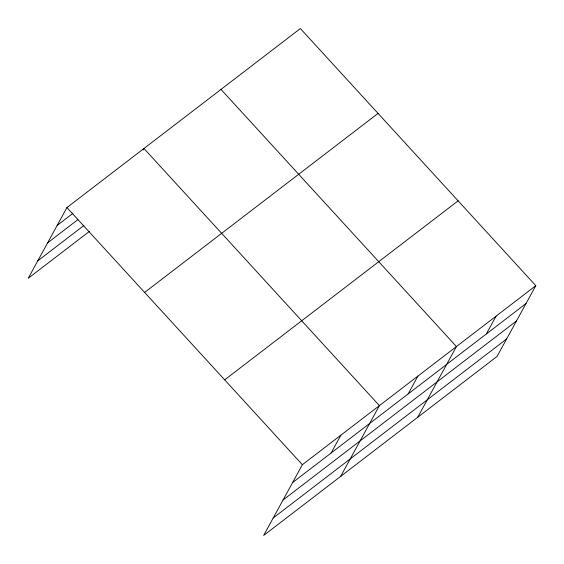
<?xml version="1.0" encoding="UTF-8"?>
<svg xmlns="http://www.w3.org/2000/svg" width="564" height="564" viewBox="0 0 564 564"><rect width="100%" height="100%" fill="white"/><g stroke="black" fill="none" stroke-linecap="round" stroke-linejoin="round"><path stroke-width="0.85" d="M535.8 285.68L302.367 464.708L263.635 535.455L497.067 356.427L535.8 285.68L300.365 28.545L66.933 207.573L28.2 278.32L89.415 231.374M143.15 149.982L143.968 148.494L379.403 405.629L340.663 476.376M331.11 453.019L340.882 435.168M408.146 393.94L417.917 376.089M417.698 417.297L456.431 346.55L221.003 89.415M486.344 333.966L496.116 316.115M57.161 225.424L72.982 213.291M47.602 242.88L77.867 219.671M37.76 260.864L83.839 225.522M144.624 292.427L378.063 113.399M224.676 379.854L458.109 200.826M292.596 482.558L526.029 303.531M283.036 500.014L516.469 320.986M273.188 517.999L506.62 338.971M66.933 207.573L302.367 464.708"/></g></svg>
